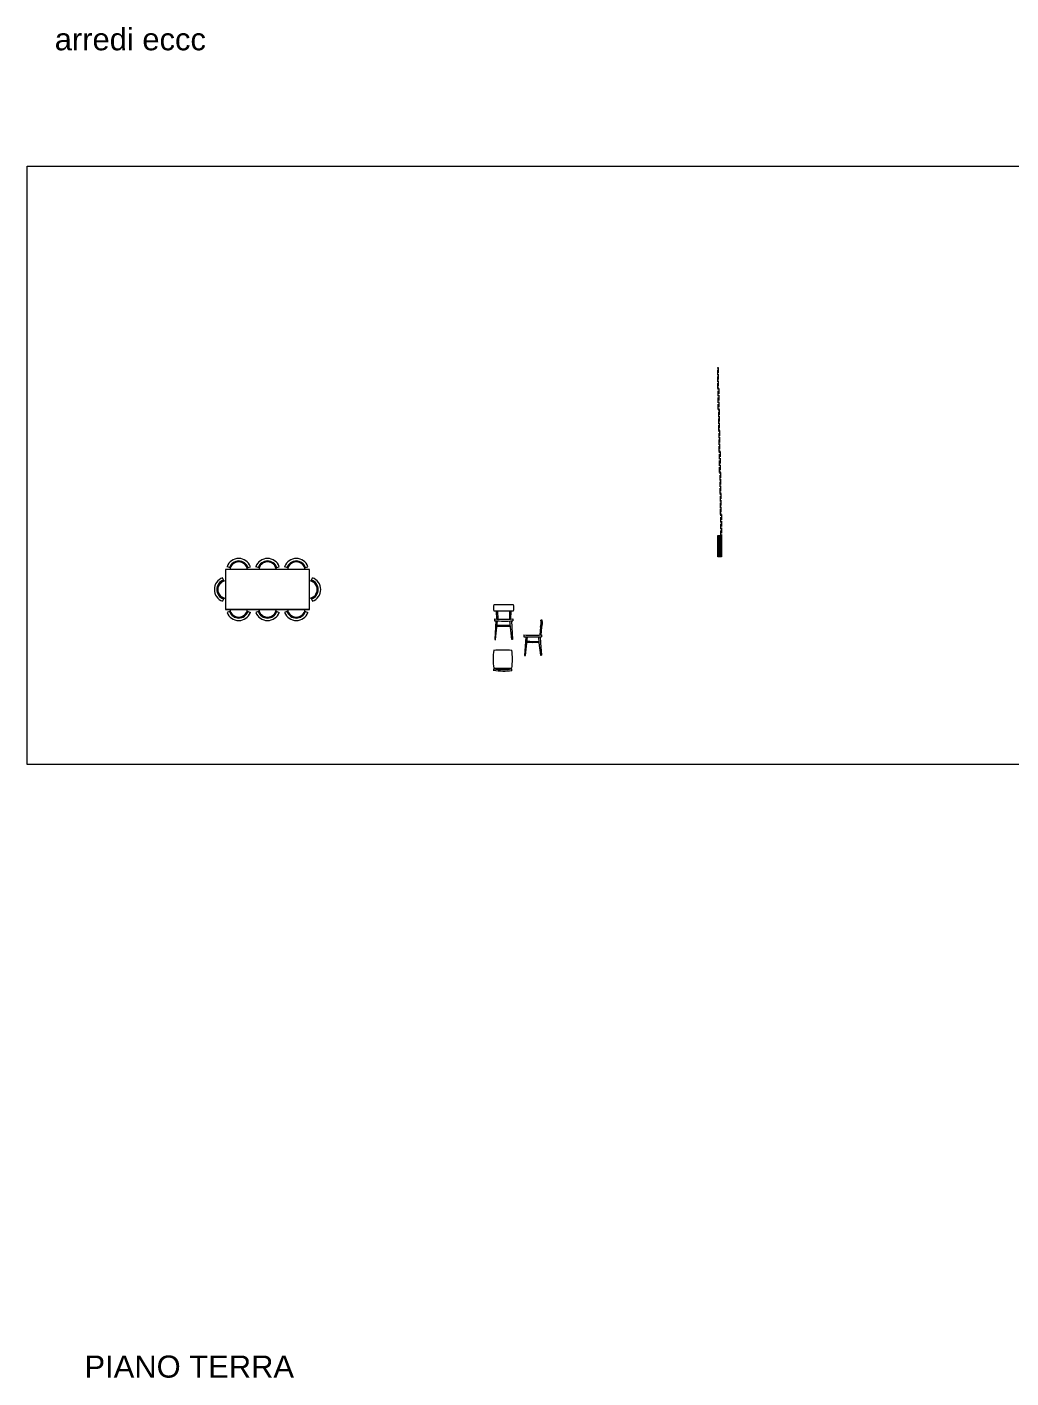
# Model space of a CAD drawing. Header units: millimetres. Extents: x 23218 to 31754, y 14902 to 21214.
# Drawn here: x 23218 to 25441, y 18161 to 21214 of the extents above; entities that cross this region are included whole.
import ezdxf

# ---------------------------------------------------------------- set-up
doc = ezdxf.new("R2010")
doc.units = ezdxf.units.MM
doc.linetypes.add('ACAD_ISO02W100', pattern=[15, 12, -3])
doc.layers.get('0').update_dxf_attribs({"lineweight": 18})
doc.layers.add('A-FURN', color=9, linetype='Continuous', lineweight=13)
doc.styles.get("Standard").update_dxf_attribs({"font": 'arial.ttf'})

msp = doc.modelspace()

# ---------------------------------------------------------------- linework, layer by layer
at = {"layer": 'A-FURN'}
for p, q in [((23661.6, 19964.1), (23659.7, 19969.4)), ((23666.3, 19988), (23666.3, 19898)), ((23856.3, 19988), (23666.3, 19988)), ((23675.2, 19992.7), (23669.9, 19994.6)), ((23677.3, 19991.9), (23675.2, 19992.7)), ((23678.2, 19994), (23676.1, 19994.8)), ((23714.4, 19994), (23716.6, 19994.8)), ((23715.3, 19991.9), (23717.4, 19992.7)), ((23717.4, 19992.7), (23722.7, 19994.6)), ((23740.2, 19992.7), (23734.9, 19994.6)), ((23742.3, 19991.9), (23740.2, 19992.7)), ((23743.2, 19994), (23741.1, 19994.8)), ((23779.4, 19994), (23781.6, 19994.8)), ((23780.3, 19991.9), (23782.4, 19992.7)), ((23782.4, 19992.7), (23787.7, 19994.6)), ((23805.2, 19992.7), (23799.9, 19994.6)), ((23807.3, 19991.9), (23805.2, 19992.7)), ((23808.2, 19994), (23806.1, 19994.8)), ((23844.4, 19994), (23846.6, 19994.8)), ((23845.3, 19991.9), (23847.4, 19992.7)), ((23847.4, 19992.7), (23852.7, 19994.6)), ((23856.3, 19898), (23856.3, 19988)), ((23861, 19964.1), (23862.9, 19969.4)), ((23660.3, 19961.1), (23659.6, 19963.3)), ((23662.4, 19962), (23661.6, 19964.1)), ((23860.3, 19962), (23861, 19964.1)), ((23862.3, 19961.1), (23863.1, 19963.3)), ((23660.3, 19924.9), (23659.6, 19922.8)), ((23661.6, 19921.9), (23659.7, 19916.6)), ((23662.4, 19924), (23661.6, 19921.9)), ((23860.3, 19924), (23861, 19921.9)), ((23861, 19921.9), (23862.9, 19916.6)), ((23862.3, 19924.9), (23863.1, 19922.8)), ((23666.3, 19898), (23856.3, 19898)), ((23856.3, 19898), (23666.3, 19898)), ((23675.2, 19893.3), (23669.9, 19891.4)), ((23677.3, 19894.1), (23675.2, 19893.3)), ((23678.2, 19892), (23676.1, 19891.2)), ((23714.4, 19892), (23716.6, 19891.2)), ((23715.3, 19894.1), (23717.4, 19893.3)), ((23717.4, 19893.3), (23722.7, 19891.4)), ((23740.2, 19893.3), (23734.9, 19891.4)), ((23742.3, 19894.1), (23740.2, 19893.3)), ((23743.2, 19892), (23741.1, 19891.2)), ((23779.4, 19892), (23781.6, 19891.2)), ((23780.3, 19894.1), (23782.4, 19893.3)), ((23782.4, 19893.3), (23787.7, 19891.4)), ((23805.2, 19893.3), (23799.9, 19891.4)), ((23807.3, 19894.1), (23805.2, 19893.3)), ((23808.2, 19892), (23806.1, 19891.2)), ((23844.4, 19892), (23846.6, 19891.2)), ((23845.3, 19894.1), (23847.4, 19893.3)), ((23847.4, 19893.3), (23852.7, 19891.4)), ((24278, 19894.1), (24278.5, 19876.3)), ((24280.8, 19894.1), (24281.4, 19876.2)), ((24308.4, 19876.2), (24308.9, 19894)), ((24311.2, 19876.3), (24311.8, 19894)), ((24277.3, 19872.2), (24274.6, 19830.3)), ((24276.7, 19830.3), (24281.2, 19872.1)), ((24279.9, 19859.9), (24309.8, 19859.9)), ((24280.1, 19862.1), (24309.5, 19862.1)), ((24312.9, 19830.2), (24308.5, 19872)), ((24312.3, 19872.1), (24315, 19830.2)), ((24377.5, 19840.3), (24379, 19858)), ((24379.4, 19840.3), (24380.9, 19857.9)), ((24274.6, 19830.3), (24276.8, 19830.3)), ((24315, 19830.2), (24312.9, 19830.2)), ((24344.6, 19836.1), (24341.9, 19794.2)), ((24344, 19794.2), (24348.4, 19835.9)), ((24373.7, 19835.8), (24374.3, 19822.4)), ((24374.3, 19822.4), (24377.8, 19794.3)), ((24377.4, 19835.9), (24378, 19822.5)), ((24378.1, 19822.5), (24380.3, 19794.3)), ((24341.9, 19794.2), (24344, 19794.2)), ((24377.8, 19794.3), (24380.3, 19794.3)), ((24276.2, 19764.8), (24276.3, 19762.2)), ((24279.1, 19764.6), (24279.2, 19761.8)), ((24306.7, 19761.8), (24306.8, 19764.6)), ((24309.5, 19762.2), (24309.6, 19764.8))]:
    msp.add_line(p, q, dxfattribs=at)
msp.add_lwpolyline([(23218, 20899.5), (28252.1, 20899.5), (28252.1, 19547.9), (23218, 19547.9)], close=True, dxfattribs=at)
at = {"layer": 'A-FURN', "linetype": 'ACAD_ISO02W100'}
for points in [[(24778.7, 20397.2), (24778.7, 20444.7), (24779.7, 20444.7), (24779.7, 20397.2), (24778.7, 20397.2)], [(24779.7, 20349.7), (24779.7, 20397.2), (24780.7, 20397.2), (24780.7, 20349.7), (24779.7, 20349.7)], [(24780.7, 20302.2), (24780.7, 20349.7), (24781.7, 20349.7), (24781.7, 20302.2), (24780.7, 20302.2)], [(24781.7, 20254.7), (24781.7, 20302.2), (24782.7, 20302.2), (24782.7, 20254.7), (24781.7, 20254.7)], [(24782.7, 20207.2), (24782.7, 20254.7), (24783.7, 20254.7), (24783.7, 20207.2), (24782.7, 20207.2)], [(24783.7, 20159.7), (24783.7, 20207.2), (24784.7, 20207.2), (24784.7, 20159.7), (24783.7, 20159.7)], [(24784.7, 20112.2), (24784.7, 20159.7), (24785.7, 20159.7), (24785.7, 20112.2), (24784.7, 20112.2)], [(24785.7, 20064.7), (24785.7, 20112.2), (24786.7, 20112.2), (24786.7, 20064.7), (24785.7, 20064.7)]]:
    msp.add_lwpolyline(points, dxfattribs=at)
at = {"layer": 'A-FURN'}
for points in [[(24778.7, 20017.2), (24778.7, 20064.7), (24779.7, 20064.7), (24779.7, 20017.2), (24778.7, 20017.2)], [(24779.7, 20017.2), (24779.7, 20064.7), (24780.7, 20064.7), (24780.7, 20017.2), (24779.7, 20017.2)], [(24780.7, 20017.2), (24780.7, 20064.7), (24781.7, 20064.7), (24781.7, 20017.2), (24780.7, 20017.2)], [(24781.7, 20017.2), (24781.7, 20064.7), (24782.7, 20064.7), (24782.7, 20017.2), (24781.7, 20017.2)], [(24782.7, 20017.2), (24782.7, 20064.7), (24783.7, 20064.7), (24783.7, 20017.2), (24782.7, 20017.2)], [(24783.7, 20017.2), (24783.7, 20064.7), (24784.7, 20064.7), (24784.7, 20017.2), (24783.7, 20017.2)], [(24784.7, 20017.2), (24784.7, 20064.7), (24785.7, 20064.7), (24785.7, 20017.2), (24784.7, 20017.2)], [(24785.7, 20017.2), (24785.7, 20064.7), (24786.7, 20064.7), (24786.7, 20017.2), (24785.7, 20017.2)]]:
    msp.add_lwpolyline(points, dxfattribs=at)
for points in [[(24273.6, 19909.5), (24316.2, 19909.5, -0.092959), (24316.2, 19894, -0.002126), (24273.4, 19894.2, -0.109257), (24273.6, 19909.5, -0.276267)], [(24274.4, 19876.6, 0.162787), (24274.4, 19872.4, 0.892277)], [(24315.3, 19876.5, -0.162787), (24315.3, 19872.3, -0.892277)], [(24378.4, 19858, 0.066438), (24379.1, 19873.5, 3.035344)], [(24381.4, 19858, 0.066438), (24382.1, 19873.4, 3.035344)], [(24340.5, 19840.5, 0.162787), (24340.5, 19836.4, 0.892277)], [(24380.2, 19840.3, -0.162787), (24380.3, 19836.2, -0.892277)], [(24272.2, 19806.1, -0.040062), (24313.3, 19806, -3.508425)], [(24313.2, 19765, -0.040002), (24272.2, 19765.1, -3.508425)], [(24313.2, 19762.7, -0.076135), (24272.2, 19762.7, -3.508425)], [(24313.2, 19759.5, -0.076111), (24272.2, 19759.6, -3.508425)]]:
    msp.add_lwpolyline(points, format="xyb", dxfattribs=at)
for centre, radius, start, end in [((23696.3, 19985), 28.1, 20, 160), ((23696.3, 19985), 22.5, 20, 160), ((23696.3, 19985), 20.2, 8.505, 171.495), ((23761.3, 19985), 28.1, 20, 160), ((23761.3, 19985), 22.5, 20, 160), ((23761.3, 19985), 20.2, 8.505, 171.495), ((23826.3, 19985), 28.1, 20, 160), ((23826.3, 19985), 22.5, 20, 160), ((23826.3, 19985), 20.2, 8.505, 171.495), ((23669.3, 19943), 28.1, 110, 250), ((23853.3, 19943), 28.1, 290, 70), ((23669.3, 19943), 22.5, 110, 250), ((23669.3, 19943), 20.2, 98.505, 261.495), ((23853.3, 19943), 20.2, 278.505, 81.495), ((23853.3, 19943), 22.5, 290, 70), ((23696.3, 19901), 28.1, 200, 340), ((23696.3, 19901), 22.5, 200, 340), ((23696.3, 19901), 20.2, 188.505, 351.495), ((23761.3, 19901), 28.1, 200, 340), ((23761.3, 19901), 22.5, 200, 340), ((23761.3, 19901), 20.2, 188.505, 351.495), ((23826.3, 19901), 28.1, 200, 340), ((23826.3, 19901), 22.5, 200, 340), ((23826.3, 19901), 20.2, 188.505, 351.495), ((24295.7, 20217.1), 341.2, 266.42, 273.2965), ((24295.7, 20212.9), 341.2, 266.42, 273.2965), ((24380.3, 19874), 16.1, 263.4091, 274.1747), ((24380.4, 19867.8), 5.81, 73.6382, 103.6835), ((24361.8, 20176.4), 340.7, 266.4069, 273.1075), ((24361.9, 20185.5), 345.7, 266.4571, 273.0425), ((24360.8, 20123.9), 300.3, 267.4035, 272.5601), ((24361.4, 20141.1), 315.3, 267.4639, 272.3168), ((24415.7, 19785.5), 144.9, 171.8279, 188.0879), ((24169.7, 19785.7), 145, 351.7935, 8.0471), ((24282.9, 19761.1), 10.8, 171.5154, 188.2468), ((24302.5, 19761.1), 10.8, 351.5154, 8.2468)]:
    msp.add_arc(centre, radius, start, end, dxfattribs=at)

# ---------------------------------------------------------------- texts
at = {"char_height": 50, "attachment_point": 1}
for s, insert in [('arredi eccc', (23280.6, 21211.6)), ('PIANO TERRA', (23347.8, 18211.8))]:
    msp.add_mtext_dynamic_manual_height_columns(s, width=1017.121, gutter_width=12.5, heights=[0], dxfattribs=dict(at, insert=insert))

doc.saveas('drawing.dxf')
